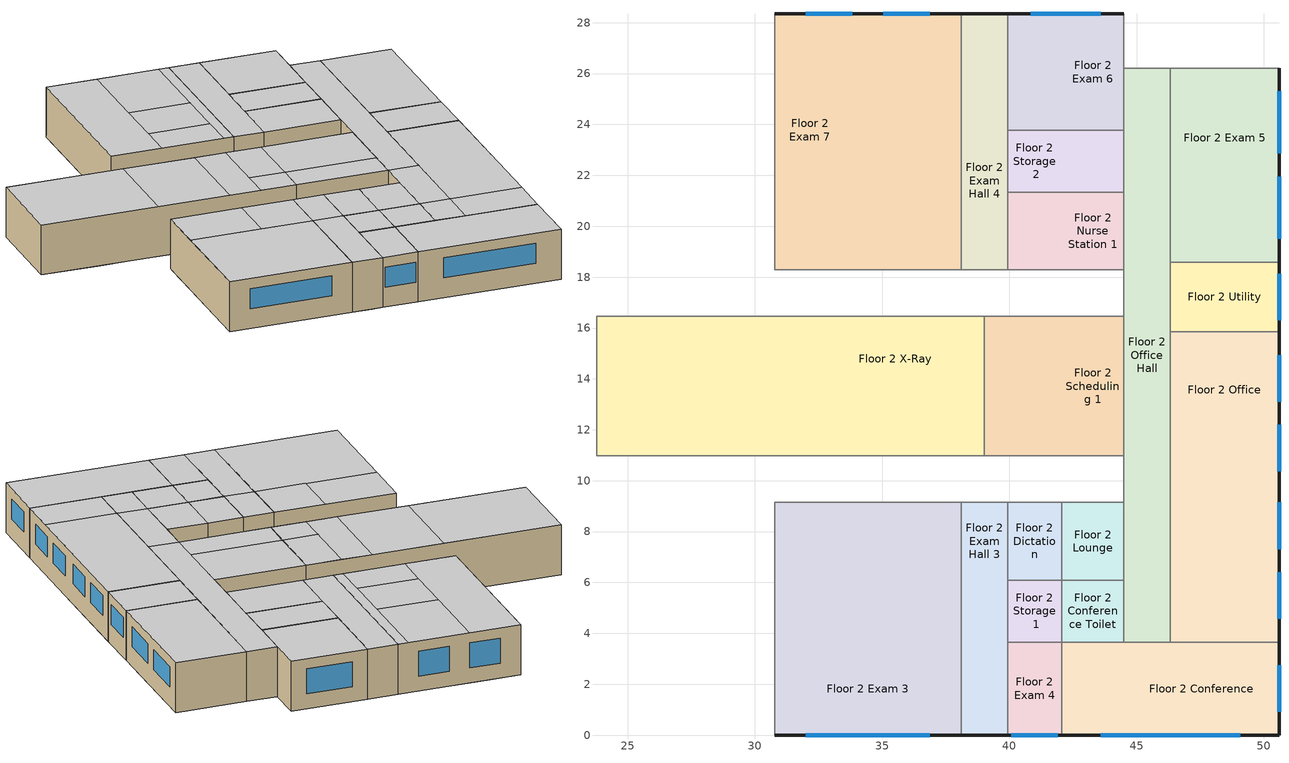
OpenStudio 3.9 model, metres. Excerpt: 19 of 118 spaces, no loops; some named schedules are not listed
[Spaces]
Floor 2 Exam 7
 floor to Floor 1 IT Room: 37.8,28.35 37.8,25.91 33.53,25.91 33.53,28.35 z3.05
 floor to Floor 1 IT Hall: 38.1,25.91 38.1,24.38 33.53,24.38 33.53,25.91 z3.05
 floor to Floor 1 Soil Hold: 38.1,28.35 38.1,25.91 37.8,25.91 37.8,28.35 z3.05
 floor to Floor 1 Lounge: 33.53,28.35 33.53,19.2 30.78,19.2 30.78,28.35 z3.05
 floor to Floor 1 Operating Room 3: 38.1,24.38 38.1,19.2 33.53,19.2 33.53,24.38 z3.05
 floor to Floor 1 Locker Room Hall: 38.1,19.2 38.1,18.29 30.78,18.29 30.78,19.2 z3.05
 wall outside: 38.1,28.35 30.78,28.35 z3.05:6.1
 wall to Floor 2 Exam Hall 5: 30.78,28.35 30.78,18.29 z3.05:6.1
 wall to Floor 2 Exam Hall 4: 38.1,18.29 38.1,28.35 z3.05:6.1
 wall to Floor 2 Work Hall: 30.78,18.29 38.1,18.29 z3.05:6.1
 window: 33.83,28.35 32,28.35 / 36.88,28.35 35.05,28.35 z3.96:5.49
 ceiling to Floor 3 Storage 2: 37.49,18.29 37.49,20.42 33.83,20.42 33.83,18.29 z6.1
 ceiling to Floor 3 Lounge: 38.1,18.29 38.1,28.35 37.49,28.35 37.49,18.29 z6.1
 ceiling to Floor 3 Lounge Toilet: 37.49,23.47 37.49,28.35 33.83,28.35 33.83,23.47 z6.1
 ceiling to Floor 3 Locker: 37.49,20.42 37.49,23.47 33.83,23.47 33.83,20.42 z6.1
 ceiling to Floor 3 Office: 33.83,18.29 33.83,28.35 30.78,28.35 30.78,18.29 z6.1
Floor 2 Exam 3
 floor to Floor 1 Recovery Room: 38.1,3.66 38.1,0 30.78,0 30.78,3.66 z3.05
 floor to Floor 1 Dictation: 34.75,9.14 34.75,8.84 32,8.84 32,9.14 z3.05
 floor to Floor 1 Nurse Toilet: 37.49,8.84 37.49,6.1 35.66,6.1 35.66,8.84 z3.05
 floor to Floor 1 Soil Work: 38.1,9.14 38.1,6.1 37.49,6.1 37.49,9.14 z3.05
 floor to Floor 1 Nurse Station: 32,8.84 32,6.1 30.78,6.1 30.78,8.84 z3.05
 floor to Floor 1 PACU: 35.66,8.84 35.66,6.1 32,6.1 32,8.84 z3.05
 floor to Floor 1 Nurse Hall: 38.1,6.1 38.1,3.66 30.78,3.66 30.78,6.1 z3.05
 floor to Floor 1 Clean: 32,9.14 32,8.84 30.78,8.84 30.78,9.14 z3.05
 floor to Floor 1 Soil: 37.49,9.14 37.49,8.84 34.75,8.84 34.75,9.14 z3.05
 wall outside: 30.78,0 38.1,0 z3.05:6.1
 wall to Floor 2 Exam Hall 2: 30.78,9.14 30.78,0 z3.05:6.1
 wall to Floor 2 Reception Hall: 38.1,9.14 30.78,9.14 z3.05:6.1
 wall to Floor 2 Exam Hall 3: 38.1,0 38.1,9.14 z3.05:6.1
 window: 32,0 36.88,0 z4.27:5.49
 ceiling to Floor 3 Physical Therapy 2: 38.1,6.1 38.1,9.14 35.05,9.14 35.05,6.1 z6.1
 ceiling to Floor 3 Physical Therapy 1: 38.1,0 38.1,6.1 30.78,6.1 30.78,0 z6.1
 ceiling to Floor 3 Treatment: 35.05,6.1 35.05,9.14 30.78,9.14 30.78,6.1 z6.1
Floor 2 Office
 floor to Floor 1 Operating Room 1: 50.6,7.01 50.6,3.66 46.33,3.66 46.33,7.01 z3.05
 floor to Floor 1 Sub-Sterile: 50.6,11.28 50.6,7.01 46.33,7.01 46.33,11.28 z3.05
 floor to Floor 1 Operating Room 2: 50.6,15.85 50.6,11.28 46.33,11.28 46.33,15.85 z3.05
 wall outside: 50.6,3.66 50.6,15.85 z3.05:6.1
 wall to Floor 2 Utility: 50.6,15.85 46.33,15.85 z3.05:6.1
 wall to Floor 2 Office Hall: 46.33,15.85 46.33,3.66 z3.05:6.1
 wall to Floor 2 Conference: 46.33,3.66 50.6,3.66 z3.05:6.1
 window: 50.6,10.36 50.6,12.19 / 50.6,4.57 50.6,6.4 / 50.6,13.11 50.6,14.94 z4.27:5.49; 50.6,7.32 50.6,9.14 z4.25:5.47
 ceiling to Floor 3 Work: 50.6,6.1 50.6,15.85 46.33,15.85 46.33,6.1 z6.1
 ceiling to Floor 3 Physical Therapy 1: 50.6,3.66 50.6,6.1 46.33,6.1 46.33,3.66 z6.1
Floor 2 Office Hall
 floor to Floor 1 Scrub: 46.33,11.28 46.33,7.01 44.5,7.01 44.5,11.28 z3.05
 floor to Floor 1 Utility Janitor: 46.33,20.73 46.33,18.59 44.5,18.59 44.5,20.73 z3.05
 floor to Floor 1 Utility Room: 46.33,26.21 46.33,20.73 44.5,20.73 44.5,26.21 z3.05
 floor to Floor 1 Operating Room 1: 46.33,7.01 46.33,3.66 44.5,3.66 44.5,7.01 z3.05
 floor to Floor 1 Operating Room 2: 46.33,18.59 46.33,11.28 44.5,11.28 44.5,18.59 z3.05
 wall to Floor 2 Storage 2: 44.5,23.77 44.5,21.34 z3.05:6.1
 wall to Floor 2 Utility: 46.33,15.85 46.33,18.59 z3.05:6.1
 wall to Floor 2 Reception Hall: 44.5,10.97 44.5,9.14 z3.05:6.1
 wall to Floor 2 Exam 6: 44.5,26.21 44.5,23.77 z3.05:6.1
 wall to Floor 2 Work Hall: 44.5,18.29 44.5,16.46 z3.05:6.1
 wall to Floor 2 Exam 5: 46.33,18.59 46.33,26.21 z3.05:6.1
 wall to Floor 2 Nurse Station 1: 44.5,21.34 44.5,18.29 z3.05:6.1
 wall to Floor 2 Lounge: 44.5,9.14 44.5,6.1 z3.05:6.1
 wall to Floor 2 Conference Toilet: 44.5,6.1 44.5,3.66 z3.05:6.1
 wall to Floor 2 Scheduling 1: 44.5,16.46 44.5,10.97 z3.05:6.1
 wall to NE Stair: 46.33,26.21 44.5,26.21 z3.05:6.1
 wall to Floor 2 Conference: 44.5,3.66 46.33,3.66 z3.05:6.1
 ceiling to Floor 3 Physical Therapy 1: 46.33,3.66 46.33,6.1 44.5,6.1 44.5,3.66 z6.1
 ceiling to Floor 3 Mechanical Hall: 46.33,10.97 46.33,26.21 44.5,26.21 44.5,10.97 z6.1
 ceiling to Floor 3 Physical Therapy 2: 46.33,6.1 46.33,10.97 44.5,10.97 44.5,6.1 z6.1
Floor 2 Exam Hall 3
 floor to Floor 1 Nurse Hall: 39.93,6.1 39.93,3.66 38.1,3.66 38.1,6.1 z3.05
 floor to Floor 1 Recovery Room: 39.32,3.66 39.32,0 38.1,0 38.1,3.66 z3.05
 floor to Floor 1 Soil Work: 39.93,9.14 39.93,6.1 38.1,6.1 38.1,9.14 z3.05
 floor to Floor 1 Anesthesia: 39.93,3.66 39.93,0 39.32,0 39.32,3.66 z3.05
 wall outside: 38.1,0 39.93,0 z3.05:6.1
 wall to Floor 2 Dictation: 39.93,6.1 39.93,9.14 z3.05:6.1
 wall to Floor 2 Reception Hall: 39.93,9.14 38.1,9.14 z3.05:6.1
 wall to Floor 2 Storage 1: 39.93,3.66 39.93,6.1 z3.05:6.1
 wall to Floor 2 Exam 4: 39.93,0 39.93,3.66 z3.05:6.1
 ceiling to Floor 3 Physical Therapy 1: 39.93,0 39.93,6.1 38.1,6.1 38.1,0 z6.1
 ceiling to Floor 3 Physical Therapy 2: 39.93,6.1 39.93,9.14 38.1,9.14 38.1,6.1 z6.1
Floor 2 Nurse Station 1
 floor to Floor 1 Locker Room Hall: 42.06,19.2 42.06,18.29 39.93,18.29 39.93,19.2 z3.05
 floor to Floor 1 Operating Room 3: 42.06,21.34 42.06,19.2 39.93,19.2 39.93,21.34 z3.05
 floor to Floor 1 Sterile Hall: 44.5,21.34 44.5,18.29 42.06,18.29 42.06,21.34 z3.05
 wall to Floor 2 Exam Hall 4: 39.93,21.34 39.93,18.29 z3.05:6.1
 wall to Floor 2 Work Hall: 39.93,18.29 44.5,18.29 z3.05:6.1
 wall to Floor 2 Storage 2: 44.5,21.34 39.93,21.34 z3.05:6.1
 ceiling to Floor 3 Lounge: 44.5,18.29 44.5,21.34 39.93,21.34 39.93,18.29 z6.1
Floor 2 Storage 2
 floor to Floor 1 Utility Hall: 44.5,23.77 44.5,23.47 42.06,23.47 42.06,23.77 z3.05
 floor to Floor 1 Operating Room 3: 42.06,23.77 42.06,21.34 39.93,21.34 39.93,23.77 z3.05
 floor to Floor 1 Sterile Hall: 44.5,23.47 44.5,21.34 42.06,21.34 42.06,23.47 z3.05
 wall to Floor 2 Exam Hall 4: 39.93,23.77 39.93,21.34 z3.05:6.1
 wall to Floor 2 Exam 6: 44.5,23.77 39.93,23.77 z3.05:6.1
 ceiling to Floor 3 Lounge: 44.5,21.34 44.5,23.77 39.93,23.77 39.93,21.34 z6.1
Floor 2 X-Ray
 floor to Floor 1 Soil: 37.49,13.11 37.49,10.97 34.75,10.97 34.75,13.11 z3.05
 floor to Floor 1 Sterile Storage: 39.01,16.46 39.01,13.11 32,13.11 32,16.46 z3.05
 floor to Floor 1 Nourishment: 29.26,16.46 29.26,10.97 27.13,10.97 27.13,16.46 z3.05
 floor to Floor 1 Clean: 32,13.11 32,10.97 29.26,10.97 29.26,13.11 z3.05
 floor to Floor 1 Humid: 32,14.94 32,13.11 29.26,13.11 29.26,14.94 z3.05
 floor to Floor 1 Dictation: 34.75,13.11 34.75,10.97 32,10.97 32,13.11 z3.05
 floor to Floor 1 Pre-Op Room 2: 27.13,16.46 27.13,10.97 23.77,10.97 23.77,16.46 z3.05
 floor to Floor 1 Clean Work: 39.01,13.11 39.01,10.97 37.49,10.97 37.49,13.11 z3.05
 floor to Floor 1 Nurse Janitor: 32,16.46 32,14.94 29.26,14.94 29.26,16.46 z3.05
 wall to Floor 2 Scheduling 1: 39.01,10.97 39.01,16.46 z3.05:6.1
 wall to Floor 2 Reception Hall: 23.77,10.97 39.01,10.97 z3.05:6.1
 wall to Floor 2 Work Hall: 39.01,16.46 23.77,16.46 z3.05:6.1
 wall to Floor 2 Scheduling 2: 23.77,16.46 23.77,10.97 z3.05:6.1
 ceiling to Floor 3 Humid: 36.88,10.97 36.88,16.46 35.05,16.46 35.05,10.97 z6.1
 ceiling to Floor 3 Treatment: 35.05,10.97 35.05,16.46 30.78,16.46 30.78,10.97 z6.1
 ceiling to Floor 3 Undeveloped 1: 30.78,10.97 30.78,16.46 23.77,16.46 23.77,10.97 z6.1
 ceiling to Floor 3 Physical Therapy Toilet: 39.01,12.8 39.01,16.46 36.88,16.46 36.88,12.8 z6.1
 ceiling to Floor 3 Dressing Room: 39.01,10.97 39.01,12.8 36.88,12.8 36.88,10.97 z6.1
Floor 2 Lounge
 floor to Floor 1 Sterile Hall: 44.5,9.14 44.5,6.1 42.06,6.1 42.06,9.14 z3.05
 wall to Floor 2 Reception Hall: 44.5,9.14 42.06,9.14 z3.05:6.1
 wall to Floor 2 Conference Toilet: 42.06,6.1 44.5,6.1 z3.05:6.1
 wall to Floor 2 Dictation: 42.06,9.14 42.06,6.1 z3.05:6.1
 ceiling to Floor 3 Physical Therapy 2: 44.5,6.1 44.5,9.14 42.06,9.14 42.06,6.1 z6.1
Floor 2 Exam Hall 4
 floor to Floor 1 Operating Room 3: 39.93,24.38 39.93,19.2 38.1,19.2 38.1,24.38 z3.05
 floor to Floor 1 Locker Room Hall: 39.93,19.2 39.93,18.29 38.1,18.29 38.1,19.2 z3.05
 floor to Floor 1 IT Hall: 39.93,25.91 39.93,24.38 38.1,24.38 38.1,25.91 z3.05
 floor to Floor 1 Soil Hold: 39.93,28.35 39.93,25.91 38.1,25.91 38.1,28.35 z3.05
 wall outside: 39.93,28.35 38.1,28.35 z3.05:6.1
 wall to Floor 2 Exam 6: 39.93,23.77 39.93,28.35 z3.05:6.1
 wall to Floor 2 Work Hall: 38.1,18.29 39.93,18.29 z3.05:6.1
 ceiling to Floor 3 Lounge: 39.93,18.29 39.93,28.35 38.1,28.35 38.1,18.29 z6.1
Floor 2 Scheduling 1
 floor to Floor 1 Sterile Storage: 42.06,16.46 42.06,13.11 39.01,13.11 39.01,16.46 z3.05
 floor to Floor 1 Clean Work: 42.06,13.11 42.06,10.97 39.01,10.97 39.01,13.11 z3.05
 floor to Floor 1 Sterile Hall: 44.5,16.46 44.5,10.97 42.06,10.97 42.06,16.46 z3.05
 wall to Floor 2 Work Hall: 44.5,16.46 39.01,16.46 z3.05:6.1
 wall to Floor 2 Reception Hall: 39.01,10.97 44.5,10.97 z3.05:6.1
 ceiling to Floor 3 Utility: 44.5,12.8 44.5,16.46 39.01,16.46 39.01,12.8 z6.1
 ceiling to Floor 3 Storage 1: 44.5,10.97 44.5,12.8 39.01,12.8 39.01,10.97 z6.1
Floor 2 Exam 6
 floor to Floor 1 Operating Room 3: 42.06,24.38 42.06,23.77 39.93,23.77 39.93,24.38 z3.05
 floor to Floor 1 IT Hall: 42.06,25.91 42.06,24.38 39.93,24.38 39.93,25.91 z3.05
 floor to Floor 1 Utility Hall: 44.5,28.35 44.5,23.77 42.06,23.77 42.06,28.35 z3.05
 floor to Floor 1 Bio Haz: 42.06,28.35 42.06,25.91 39.93,25.91 39.93,28.35 z3.05
 wall outside: 44.5,28.35 39.93,28.35 z3.05:6.1
 wall to NE Stair: 44.5,26.21 44.5,28.35 z3.05:6.1
 window: 43.59,28.35 40.84,28.35 z3.96:5.49
 ceiling to Floor 3 Lounge: 44.5,23.77 44.5,28.35 39.93,28.35 39.93,23.77 z6.1
Floor 2 Conference
 floor to Floor 1 Operating Room 1: 50.6,3.66 50.6,0 44.5,0 44.5,3.66 z3.05
 floor to Floor 1 Sterile Hall: 44.5,3.66 44.5,0 42.06,0 42.06,3.66 z3.05
 wall outside: 42.06,0 50.6,0 50.6,3.66 z3.05:6.1
 wall to Floor 2 Conference Toilet: 44.5,3.66 42.06,3.66 z3.05:6.1
 wall to Floor 2 Exam 4: 42.06,3.66 42.06,0 z3.05:6.1
 window: 50.6,0.91 50.6,2.74 / 43.59,0 49.07,0 z4.27:5.49
 ceiling to Floor 3 Physical Therapy 1: 50.6,0 50.6,3.66 42.06,3.66 42.06,0 z6.1
Floor 2 Exam 5
 floor to Floor 1 Utility Room: 50.6,26.21 50.6,20.73 46.33,20.73 46.33,26.21 z3.05
 floor to Floor 1 Electrical Room: 50.6,20.73 50.6,18.59 46.33,18.59 46.33,20.73 z3.05
 wall outside: 50.6,18.59 50.6,26.21 z3.05:6.1
 wall to Floor 2 Utility: 46.33,18.59 50.6,18.59 z3.05:6.1
 wall to NE Stair: 50.6,26.21 46.33,26.21 z3.05:6.1
 window: 50.6,19.51 50.6,21.95 / 50.6,22.86 50.6,25.3 z4.27:5.49
 ceiling to Floor 3 Mechanical: 50.6,18.59 50.6,26.21 46.33,26.21 46.33,18.59 z6.1
Floor 2 Dictation
 floor to Floor 1 Soil Work: 42.06,9.14 42.06,6.1 39.93,6.1 39.93,9.14 z3.05
 wall to Floor 2 Reception Hall: 42.06,9.14 39.93,9.14 z3.05:6.1
 wall to Floor 2 Storage 1: 39.93,6.1 42.06,6.1 z3.05:6.1
 ceiling to Floor 3 Physical Therapy 2: 42.06,6.1 42.06,9.14 39.93,9.14 39.93,6.1 z6.1
Floor 2 Exam 4
 floor to Floor 1 Anesthesia: 42.06,3.66 42.06,0 39.93,0 39.93,3.66 z3.05
 wall outside: 39.93,0 42.06,0 z3.05:6.1
 wall to Floor 2 Storage 1: 42.06,3.66 39.93,3.66 z3.05:6.1
 window: 40.08,0 41.91,0 z4.27:5.49
 ceiling to Floor 3 Physical Therapy 1: 42.06,0 42.06,3.66 39.93,3.66 39.93,0 z6.1
Floor 2 Storage 1
 floor to Floor 1 Nurse Hall: 42.06,6.1 42.06,3.66 39.93,3.66 39.93,6.1 z3.05
 wall to Floor 2 Conference Toilet: 42.06,3.66 42.06,6.1 z3.05:6.1
 ceiling to Floor 3 Physical Therapy 1: 42.06,3.66 42.06,6.1 39.93,6.1 39.93,3.66 z6.1
Floor 2 Utility
 floor to Floor 1 Operating Room 2: 50.6,18.59 50.6,15.85 46.33,15.85 46.33,18.59 z3.05
 wall outside: 50.6,15.85 50.6,18.59 z3.05:6.1
 window: 50.6,16.31 50.6,18.14 z4.27:5.49
 ceiling to Floor 3 Work: 50.6,15.85 50.6,18.59 46.33,18.59 46.33,15.85 z6.1
Floor 2 Conference Toilet
 floor to Floor 1 Sterile Hall: 44.5,6.1 44.5,3.66 42.06,3.66 42.06,6.1 z3.05
 ceiling to Floor 3 Physical Therapy 1: 44.5,3.66 44.5,6.1 42.06,6.1 42.06,3.66 z6.1
[Site]
New York-John F Kennedy Intl AP_NY_USA: Latitude {deg}=40.65; Longitude {deg}=-73.8; Time Zone {hr}=-5; Elevation {m}=5; Terrain=City
[Building]
-Outpatient-ASHRAE 169-2013-4A created: 2026-10-09 19:30:17 +0000: North Axis {deg}=0; Default Construction Set=90.1-2019 - Outpatient - ASHRAE 169-2013-4A; Standards Number of Stories=3; Standards Number of Above Ground Stories=3; Standards Building Type=Outpatient
[SizingPeriod:DesignDay] Barometric Pressure {Pa}=101241; Rain Indicator=No; Snow Indicator=No; Day of Month=21; Daylight Saving Time Indicator=No; Humidity Condition Type=Wetbulb; Dry-Bulb Temperature Range Modifier Type=DefaultMultipliers
Name | Maximum Dry-Bulb Temperature {C} | Daily Dry-Bulb Temperature Range {deltaC} | Wind Speed {m/s} | Wind Direction {deg} | Month | Day Type | Wetbulb or DewPoint at Maximum Dry-Bulb {C} | Solar Model Indicator | ASHRAE Clear Sky Optical Depth for Beam Irradiance | ASHRAE Clear Sky Optical Depth for Diffuse Irradiance | Sky Clearness
New.York-John.F.Kennedy.Intl.AP_NY_USA Ann Clg .4% Condns DB=>MWB | 32.1 | 7.4 | 5.6 | 230 | 7 | SummerDesignDay | 23.1 | ASHRAETau | 0.541 | 1.8
New.York-John.F.Kennedy.Intl.AP_NY_USA Ann Clg .4% Condns WB=>MDB | 29.1 | 7.4 | 5.6 | 230 | 7 | SummerDesignDay | 25 | ASHRAETau | 0.541 | 1.8
New.York-John.F.Kennedy.Intl.AP_NY_USA Ann Htg 99.6% Condns DB | -10.7 | 0 | 7.5 | 320 | 1 | WinterDesignDay | -10.7 | ASHRAEClearSky |  |  | 0
[ClimateZones]
Climate Zone Institution Name 1=ASHRAE; Climate Zone Document Name 1=ANSI/ASHRAE Standard 169; Climate Zone Document Year 1=2006; Climate Zone Value 1=4A
[Site:WaterMainsTemperature]
Calculation Method=Correlation; Annual Average Outdoor Air Temperature {C}=12.4667; Maximum Difference In Monthly Average Outdoor Air Temperatures {deltaC}=25.2
[Site:GroundTemperature:Shallow]
6, 2.1, 1.1, 2, 7.2, 13.1, 18.7, 22.7, 23.9, 22, 17.5, 11.7
[Site:GroundTemperature:Deep]
11.8, 9, 7.2, 6.7, 7.7, 10.1, 13, 15.9, 17.8, 18.2, 17.1, 14.8
[Site:GroundTemperature:FCfactorMethod]
January Ground Temperature {C}=14; February Ground Temperature {C}=7.3; March Ground Temperature {C}=3.3; April Ground Temperature {C}=1.2; May Ground Temperature {C}=-0.2; June Ground Temperature {C}=5.6; July Ground Temperature {C}=10.9; August Ground Temperature {C}=16.1; September Ground Temperature {C}=21.7; October Ground Temperature {C}=25; November Ground Temperature {C}=24.8; December Ground Temperature {C}=19.9
[Material:NoMass] Thermal Absorptance=0.9; Solar Absorptance=0.7
Name | Roughness | Thermal Resistance {m2-K/W} | Visible Absorptance
CP02 CARPET PAD | VeryRough | 0.21648 | 0.8
Typical Insulation R-14.97 | Smooth | 2.63723 | 0.7
Typical Carpet Pad | Smooth | 0.21648 | 0.8
Typical Insulation R-13.45 | Smooth | 2.368 | 0.7
Typical Insulation R-30.13 | Smooth | 5.30668 | 0.7
Typical Insulation R-1.85 | Smooth | 0.326262 | 0.7
Typical Insulation R-2.38 | Smooth | 0.418404 | 0.7
[Material]
Name | Roughness | Thickness {m} | Conductivity {W/m-K} | Density {kg/m3} | Specific Heat {J/kg-K} | Thermal Absorptance | Solar Absorptance | Visible Absorptance
100mm Normalweight concrete floor | MediumSmooth | 0.1016 | 2.31 | 2322 | 832
G01 13mm gypsum board | Smooth | 0.0127 | 0.16 | 800 | 1090 | 0.9 | 0.7 | 0.5
4 in. Normalweight Concrete Floor | MediumRough | 0.1016 | 2.31 | 2322 | 832 | 0.9 | 0.7 | 0.7
25mm Stucco | Smooth | 0.0254 | 0.72 | 1856 | 840 | 0.9 | 0.7 | 0.7
5/8 in. Gypsum Board | MediumSmooth | 0.0159 | 0.16 | 800 | 1090 | 0.9 | 0.7 | 0.7
Roof Membrane | VeryRough | 0.0095 | 0.16 | 1121.29 | 1460 | 0.9 | 0.7 | 0.7
Metal Roof Surface; F08 Metal surface | Smooth | 0.0008 | 45.28 | 7824 | 500 | 0.9 | 0.7 | 0.7
8 in. Normalweight Concrete Floor | MediumRough | 0.2032 | 2.31 | 2322 | 832 | 0.9 | 0.7 | 0.7
8 in. Concrete Block Basement Wall | MediumRough | 0.2032 | 1.326 | 1842 | 912 | 0.9 | 0.7 | 0.7
G05 25mm wood | MediumSmooth | 0.0254 | 0.15 | 608 | 1630 | 0.9 | 0.5 | 0.5
Std Wood 6inch | MediumSmooth | 0.15 | 0.12 | 540 | 1210 | 0.9 | 0.7 | 0.7
[DefaultConstructionSet]
90.1-2019 - Outpatient - ASHRAE 169-2013-4A: Default Exterior Surface Constructions=Default Surface Constructions 1; Default Interior Surface Constructions=Default Surface Constructions 2; Default Ground Contact Surface Constructions=Default Surface Constructions 3; Default Exterior SubSurface Constructions=Default Sub Surface Constructions 1; Default Interior SubSurface Constructions=Default Sub Surface Constructions 2; Interior Partition Construction=Typical Interior Partition
[DefaultSurfaceConstructions]
Name | Floor Construction | Wall Construction | Roof Ceiling Construction
Default Surface Constructions 1 | Typical Insulated Exterior Mass Floor R-17.54 | Typical Insulated Steel Framed Exterior Wall R-15.63 | Typical IEAD Roof R-31.25
Default Surface Constructions 2 | Typical Interior Floor | Typical Interior Wall | Typical Interior Ceiling
Default Surface Constructions 3 | Typical Insulated Carpeted 8in Slab Floor | Typical Insulated Basement Mass Wall
[Construction]
Typical Insulated Exterior Mass Floor R-17.54: Typical Insulation R-14.97, 4 in. Normalweight Concrete Floor, Typical Carpet Pad
Typical Insulated Steel Framed Exterior Wall R-15.63: 25mm Stucco, 5/8 in. Gypsum Board, Typical Insulation R-13.45, 5/8 in. Gypsum Board
Typical IEAD Roof R-31.25: Roof Membrane, Typical Insulation R-30.13, Metal Roof Surface
Typical Interior Floor: 100mm Normalweight concrete floor, CP02 CARPET PAD
Typical Interior Wall: G01 13mm gypsum board, G01 13mm gypsum board
Typical Interior Ceiling: CP02 CARPET PAD, 100mm Normalweight concrete floor
Typical Insulated Carpeted 8in Slab Floor: 8 in. Normalweight Concrete Floor, Typical Carpet Pad
Typical Insulated Basement Mass Wall: 8 in. Concrete Block Basement Wall
U 0.36 SHGC 0.36 Simple Glazing: U 0.36 SHGC 0.36 Simple Glazing
U 0.45 SHGC 0.33 Simple Glazing: U 0.45 SHGC 0.33 Simple Glazing
Typical Insulated Metal Door R-2.7: F08 Metal surface, Typical Insulation R-1.85
U 0.63 SHGC 0.33 Simple Glazing: U 0.63 SHGC 0.33 Simple Glazing
Typical Overhead Door R-3.23: Typical Insulation R-2.38
U 0.5 SHGC 0.4 Simple Glazing: U 0.5 SHGC 0.4 Simple Glazing
Typical Interior Window: Clear 3mm
Typical Interior Door; Typical Interior Partition: G05 25mm wood
InteriorFurnishings: Std Wood 6inch
[DefaultSubSurfaceConstructions]
Name | Fixed Window Construction | Operable Window Construction | Door Construction | Glass Door Construction | Overhead Door Construction | Skylight Construction | Tubular Daylight Dome Construction | Tubular Daylight Diffuser Construction
Default Sub Surface Constructions 1 | U 0.36 SHGC 0.36 Simple Glazing | U 0.45 SHGC 0.33 Simple Glazing | Typical Insulated Metal Door R-2.7 | U 0.63 SHGC 0.33 Simple Glazing | Typical Overhead Door R-3.23 | U 0.5 SHGC 0.4 Simple Glazing | Typical Interior Window | Typical Interior Window
Default Sub Surface Constructions 2 | Typical Interior Window | Typical Interior Window | Typical Interior Door
[WindowMaterial:SimpleGlazingSystem] Visible Transmittance=0.81
Name | U-Factor {W/m2-K} | Solar Heat Gain Coefficient
U 0.36 SHGC 0.36 Simple Glazing | 2.04417 | 0.36
U 0.45 SHGC 0.33 Simple Glazing | 2.55522 | 0.33
U 0.63 SHGC 0.33 Simple Glazing | 3.57731 | 0.33
U 0.5 SHGC 0.4 Simple Glazing | 2.83913 | 0.4
[WindowMaterial:Glazing]
Clear 3mm: Optical Data Type=SpectralAverage; Thickness {m}=0.003; Solar Transmittance at Normal Incidence=0.837; Front Side Solar Reflectance at Normal Incidence=0.075; Back Side Solar Reflectance at Normal Incidence=0.075; Visible Transmittance at Normal Incidence=0.898; Front Side Visible Reflectance at Normal Incidence=0.081; Back Side Visible Reflectance at Normal Incidence=0.081; Infrared Transmittance at Normal Incidence=0; Front Side Infrared Hemispherical Emissivity=0.84; Back Side Infrared Hemispherical Emissivity=0.84; Conductivity {W/m-K}=0.9; Dirt Correction Factor for Solar and Visible Transmittance=1; Solar Diffusing=No
[Space] Building Story=Building Story 2; Part of Total Floor Area=Yes
Name | Space Type | Thermal Zone
Floor 2 Exam 7 | Outpatient Exam | Floor 2 Exam 7 ZN
Floor 2 Exam 3 | Outpatient Exam | Floor 2 Exam 3 ZN
Floor 2 Scheduling 1 | Outpatient Office | Floor 2 Scheduling 1 ZN
Floor 2 Office | Outpatient Office | Floor 2 Office ZN
Floor 2 Nurse Station 1 | Outpatient NurseStation | Floor 2 Nurse Station 1 ZN
Floor 2 Dictation | Outpatient Office | Floor 2 Dictation ZN
Floor 2 Office Hall | Outpatient Hall | Floor 2 Office Hall ZN
Floor 2 Exam Hall 3 | Outpatient Hall | Floor 2 Exam Hall 3 ZN
Floor 2 Conference Toilet | Outpatient Toilet | Floor 2 Conference Toilet ZN
Floor 2 Storage 2 | Outpatient Janitor | Floor 2 Storage 2 ZN
Floor 2 Exam 4 | Outpatient Exam | Floor 2 Exam 4 ZN
Floor 2 Conference | Outpatient Conference | Floor 2 Conference ZN
Floor 2 X-Ray | Outpatient Xray | Floor 2 X-Ray ZN
Floor 2 Lounge | Outpatient Lounge | Floor 2 Lounge ZN
Floor 2 Utility | Outpatient Janitor | Floor 2 Utility ZN
Floor 2 Exam Hall 4 | Outpatient Hall | Floor 2 Exam Hall 4 ZN
Floor 2 Exam 6 | Outpatient Exam | Floor 2 Exam 6 ZN
Floor 2 Exam 5 | Outpatient Exam | Floor 2 Exam 5 ZN
Floor 2 Storage 1 | Outpatient Janitor | Floor 2 Storage 1 ZN
[BuildingStory]
Building Story 2: Nominal Z Coordinate {m}=3.048
[SpaceType] Standards Building Type=Outpatient
Name | Default Schedule Set | Design Specification Outdoor Air Object | Standards Space Type
Outpatient Conference | Outpatient Conference Schedule Set | Outpatient Conference Ventilation | Conference
Outpatient Exam | Outpatient Exam Schedule Set | Outpatient Exam Ventilation | Exam
Outpatient Hall | Outpatient Hall Schedule Set | Outpatient Hall Ventilation | Hall
Outpatient Janitor | Outpatient Janitor Schedule Set | Outpatient Janitor Ventilation | Janitor
Outpatient Lounge | Outpatient Lounge Schedule Set | Outpatient Lounge Ventilation | Lounge
Outpatient NurseStation | Outpatient NurseStation Schedule Set | Outpatient NurseStation Ventilation | NurseStation
Outpatient Office | Outpatient Office Schedule Set | Outpatient Office Ventilation | Office
Outpatient Toilet | Outpatient Toilet Schedule Set | Outpatient Toilet Ventilation | Toilet
Outpatient Xray | Outpatient Xray Schedule Set | Outpatient Xray Ventilation | Xray
[People:Definition] Number of People Calculation Method=People/Area; Fraction Radiant=0.3; Thermal Comfort Model Type 1=AdaptiveASH55
Name | People per Space Floor Area {person/m2}
Outpatient Conference People Definition | 0.537657
Outpatient Exam People Definition; Outpatient NurseStation People Definition; Outpatient Xray People Definition | 0.215493
Outpatient Lounge People Definition | 0.161566
Outpatient Office People Definition | 0.0538196
[People] Work Efficiency Schedule=Work Efficiency Schedule; Clothing Insulation Schedule=Clothing Schedule; Air Velocity Schedule=Air Velocity Schedule; Multiplier=1
Name | People Definition | Space or SpaceType
Outpatient Conference People | Outpatient Conference People Definition | Outpatient Conference
Outpatient Exam People | Outpatient Exam People Definition | Outpatient Exam
Outpatient Lounge People | Outpatient Lounge People Definition | Outpatient Lounge
Outpatient NurseStation People | Outpatient NurseStation People Definition | Outpatient NurseStation
Outpatient Office People | Outpatient Office People Definition | Outpatient Office
Outpatient Xray People | Outpatient Xray People Definition | Outpatient Xray
[Lights:Definition] Design Level Calculation Method=Watts/Area; Fraction Radiant=0.7; Fraction Visible=0.2; Return Air Fraction=0
Name | Watts per Space Floor Area {W/m2}
Outpatient Conference Lights Definition | 10.441
Outpatient Exam Lights Definition | 15.0695
Outpatient Hall Lights Definition | 7.64238
Outpatient Janitor Lights Definition | 4.09029
Outpatient Lounge Lights Definition | 4.52084
Outpatient NurseStation Lights Definition | 12.5938
Outpatient Office Lights Definition | 7.96529
Outpatient Toilet Lights Definition | 6.78126
Outpatient Xray Lights Definition | 10.1181
[Lights] Fraction Replaceable=1
Name | Lights Definition | Space or SpaceType
Outpatient Conference Lights | Outpatient Conference Lights Definition | Outpatient Conference
Outpatient Exam Lights | Outpatient Exam Lights Definition | Outpatient Exam
Outpatient Hall Lights | Outpatient Hall Lights Definition | Outpatient Hall
Outpatient Janitor Lights | Outpatient Janitor Lights Definition | Outpatient Janitor
Outpatient Lounge Lights | Outpatient Lounge Lights Definition | Outpatient Lounge
Outpatient NurseStation Lights | Outpatient NurseStation Lights Definition | Outpatient NurseStation
Outpatient Office Lights | Outpatient Office Lights Definition | Outpatient Office
Outpatient Toilet Lights | Outpatient Toilet Lights Definition | Outpatient Toilet
Outpatient Xray Lights | Outpatient Xray Lights Definition | Outpatient Xray
[ElectricEquipment:Definition] Design Level Calculation Method=Watts/Area; Fraction Latent=0; Fraction Radiant=0.5; Fraction Lost=0
Name | Watts per Space Floor Area {W/m2}
Outpatient Conference Elec Equip Definition | 10.7639
Outpatient Exam Elec Equip Definition; Outpatient Office Elec Equip Definition | 11.8403
Outpatient Hall Elec Equip Definition; Outpatient Toilet Elec Equip Definition | 4.30556
Outpatient Janitor Elec Equip Definition | 1.07639
Outpatient Lounge Elec Equip Definition | 32.2917
Outpatient NurseStation Elec Equip Definition | 21.5278
Outpatient Xray Elec Equip Definition | 107.639
[ElectricEquipment]
Name | Electric Equipment Definition | Space or SpaceType
Outpatient Conference Elec Equip | Outpatient Conference Elec Equip Definition | Outpatient Conference
Outpatient Exam Elec Equip | Outpatient Exam Elec Equip Definition | Outpatient Exam
Outpatient Hall Elec Equip | Outpatient Hall Elec Equip Definition | Outpatient Hall
Outpatient Janitor Elec Equip | Outpatient Janitor Elec Equip Definition | Outpatient Janitor
Outpatient Lounge Elec Equip | Outpatient Lounge Elec Equip Definition | Outpatient Lounge
Outpatient NurseStation Elec Equip | Outpatient NurseStation Elec Equip Definition | Outpatient NurseStation
Outpatient Office Elec Equip | Outpatient Office Elec Equip Definition | Outpatient Office
Outpatient Toilet Elec Equip | Outpatient Toilet Elec Equip Definition | Outpatient Toilet
Outpatient Xray Elec Equip | Outpatient Xray Elec Equip Definition | Outpatient Xray
[DesignSpecification:OutdoorAir]
Name | Outdoor Air Method | Outdoor Air Flow per Person {m3/s-person} | Outdoor Air Flow per Floor Area {m3/s-m2} | Outdoor Air Flow Air Changes per Hour {1/hr}
Outpatient Conference Ventilation; Outpatient Lounge Ventilation; Outpatient NurseStation Ventilation; Outpatient Office Ventilation | Sum | 0.00235974 | 0.0003048
Outpatient Exam Ventilation; Outpatient Xray Ventilation | Sum |  | 0.001524
Outpatient Hall Ventilation | Sum |  | 0.0003048
Outpatient Janitor Ventilation | Sum |  | 0.0006096
Outpatient Toilet Ventilation |  | 0 | 0 | 0
[DefaultScheduleSet] Number of People Schedule=OutPatientHealthCare BLDG_OCC_SCH; People Activity Level Schedule=OutPatientHealthCare ACTIVITY_SCH
Name | Lighting Schedule | Electric Equipment Schedule
Outpatient Conference Schedule Set | OutPatientHealthCare BLDG_LIGHT_SCH | OutPatientHealthCare BLDG_EQUIP_SCH_BASE
Outpatient Exam Schedule Set; Outpatient Xray Schedule Set | OutPatientHealthCare BLDG_LIGHT_EXAM_SCH | OutPatientHealthCare BLDG_EQUIP_SCH_2013
Outpatient Hall Schedule Set | OutPatientHealthCare BLDG_LIGHT_CORRIDOR_SCH | OutPatientHealthCare BLDG_EQUIP_SCH_2013
Outpatient Janitor Schedule Set | OutPatientHealthCare BLDG_LIGHT_STORAGE_SCH_20102013 | OutPatientHealthCare BLDG_EQUIP_SCH_2013
Outpatient Lounge Schedule Set; Outpatient NurseStation Schedule Set; Outpatient Toilet Schedule Set | OutPatientHealthCare BLDG_LIGHT_SCH | OutPatientHealthCare BLDG_EQUIP_SCH_2013
Outpatient Office Schedule Set | OutPatientHealthCare BLDG_LIGHT_OFFICE_SCH_20102013 | OutPatientHealthCare BLDG_EQUIP_SCH_2013
[ThermostatSetpoint:DualSetpoint]
Name | Heating Setpoint Temperature Schedule | Cooling Setpoint Temperature Schedule
Outpatient Conference Thermostat 1; Outpatient Office Thermostat 5; Outpatient Office Thermostat 6; Outpatient Office Thermostat 7 | OutPatientHealthCare HTGSETP_SCH_YES_OPTIMUM - occupant standby mode | OutPatientHealthCare CLGSETP_SCH_YES_OPTIMUM - occupant standby mode
Outpatient Toilet Thermostat 5; Outpatient Exam Thermostat 3; Outpatient Exam Thermostat 4; Outpatient Exam Thermostat 5; Outpatient Exam Thermostat 6; Outpatient Exam Thermostat 7; Outpatient Hall Thermostat 12; Outpatient Hall Thermostat 13; Outpatient Lounge Thermostat 2; Outpatient NurseStation Thermostat 3; Outpatient Hall Thermostat 16; Outpatient Xray Thermostat 1 | OutPatientHealthCare HTGSETP_SCH_YES_OPTIMUM | OutPatientHealthCare CLGSETP_SCH_YES_OPTIMUM
Outpatient Janitor Thermostat 7; Outpatient Janitor Thermostat 8; Outpatient Janitor Thermostat 10 | OutPatientHealthCare HTGSETP_SCH_YES_OPTIMUM | OutPatientHealthCare CLGSETP_SCH_NO_SETBACK
[SpaceInfiltration:DesignFlowRate] Design Flow Rate Calculation Method=Flow/ExteriorArea; Flow per Exterior Surface Area {m3/s-m2}=0.000570329; Velocity Term Coefficient=0
Name | Space or SpaceType | Schedule | Constant Term Coefficient | Temperature Term Coefficient | Velocity Squared Term Coefficient
Floor 2 Exam 5 HVAC On Infiltration | Floor 2 Exam 5 | Infiltration HVAC On Schedule | -0.0461 | 0.0053 | 0.0311
Floor 2 Exam 5 HVAC Off Infiltration | Floor 2 Exam 5 | Infiltration HVAC Off Schedule | 0 | 0.0174 | 0.0341
Floor 2 Exam 6 HVAC On Infiltration | Floor 2 Exam 6 | Infiltration HVAC On Schedule | -0.0461 | 0.0053 | 0.0311
Floor 2 Exam 6 HVAC Off Infiltration | Floor 2 Exam 6 | Infiltration HVAC Off Schedule | 0 | 0.0174 | 0.0341
Floor 2 Exam 4 HVAC On Infiltration | Floor 2 Exam 4 | Infiltration HVAC On Schedule | -0.0461 | 0.0053 | 0.0311
Floor 2 Exam 4 HVAC Off Infiltration | Floor 2 Exam 4 | Infiltration HVAC Off Schedule | 0 | 0.0174 | 0.0341
Floor 2 Conference HVAC On Infiltration | Floor 2 Conference | Infiltration HVAC On Schedule | -0.0461 | 0.0053 | 0.0311
Floor 2 Conference HVAC Off Infiltration | Floor 2 Conference | Infiltration HVAC Off Schedule | 0 | 0.0174 | 0.0341
Floor 2 Exam 3 HVAC On Infiltration | Floor 2 Exam 3 | Infiltration HVAC On Schedule | -0.0461 | 0.0053 | 0.0311
Floor 2 Exam 3 HVAC Off Infiltration | Floor 2 Exam 3 | Infiltration HVAC Off Schedule | 0 | 0.0174 | 0.0341
Floor 2 Exam Hall 4 HVAC On Infiltration | Floor 2 Exam Hall 4 | Infiltration HVAC On Schedule | -0.0461 | 0.0053 | 0.0311
Floor 2 Exam Hall 4 HVAC Off Infiltration | Floor 2 Exam Hall 4 | Infiltration HVAC Off Schedule | 0 | 0.0174 | 0.0341
Floor 2 Exam 7 HVAC On Infiltration | Floor 2 Exam 7 | Infiltration HVAC On Schedule | -0.0461 | 0.0053 | 0.0311
Floor 2 Exam 7 HVAC Off Infiltration | Floor 2 Exam 7 | Infiltration HVAC Off Schedule | 0 | 0.0174 | 0.0341
Floor 2 Utility HVAC On Infiltration | Floor 2 Utility | Infiltration HVAC On Schedule | -0.0461 | 0.0053 | 0.0311
Floor 2 Utility HVAC Off Infiltration | Floor 2 Utility | Infiltration HVAC Off Schedule | 0 | 0.0174 | 0.0341
Floor 2 Exam Hall 3 HVAC On Infiltration | Floor 2 Exam Hall 3 | Infiltration HVAC On Schedule | -0.0461 | 0.0053 | 0.0311
Floor 2 Exam Hall 3 HVAC Off Infiltration | Floor 2 Exam Hall 3 | Infiltration HVAC Off Schedule | 0 | 0.0174 | 0.0341
Floor 2 Office HVAC On Infiltration | Floor 2 Office | Infiltration HVAC On Schedule | -0.0461 | 0.0053 | 0.0311
Floor 2 Office HVAC Off Infiltration | Floor 2 Office | Infiltration HVAC Off Schedule | 0 | 0.0174 | 0.0341
[ThermalZone] Use Ideal Air Loads=No
Name | Primary Daylighting Control | Fraction of Zone Controlled by Primary Daylighting Control | Secondary Daylighting Control | Fraction of Zone Controlled by Secondary Daylighting Control | Thermostat
Floor 2 Conference ZN | Floor 2 Conference Daylt Sensor 1 | 0.738 | Floor 2 Conference Daylt Sensor 2 | 0.226 | Outpatient Conference Thermostat 1
Floor 2 Conference Toilet ZN |  |  |  |  | Outpatient Toilet Thermostat 5
Floor 2 Dictation ZN |  |  |  |  | Outpatient Office Thermostat 5
Floor 2 Exam 3 ZN | Floor 2 Exam 3 Daylt Sensor 1 | 0.267 | Floor 2 Exam 3 Daylt Sensor 2 | 0.267 | Outpatient Exam Thermostat 3
Floor 2 Exam 4 ZN |  |  |  |  | Outpatient Exam Thermostat 4
Floor 2 Exam 5 ZN | Floor 2 Exam 5 Daylt Sensor 1 | 0.571 | Floor 2 Exam 5 Daylt Sensor 2 | 0.428 | Outpatient Exam Thermostat 5
Floor 2 Exam 6 ZN | Floor 2 Exam 6 Daylt Sensor 1 | 0.533 | Floor 2 Exam 6 Daylt Sensor 2 | 0.466 | Outpatient Exam Thermostat 6
Floor 2 Exam 7 ZN | Floor 2 Exam 7 Daylt Sensor 1 | 0.242 | Floor 2 Exam 7 Daylt Sensor 2 | 0.242 | Outpatient Exam Thermostat 7
Floor 2 Exam Hall 3 ZN |  |  |  |  | Outpatient Hall Thermostat 12
Floor 2 Exam Hall 4 ZN |  |  |  |  | Outpatient Hall Thermostat 13
Floor 2 Lounge ZN |  |  |  |  | Outpatient Lounge Thermostat 2
Floor 2 Nurse Station 1 ZN |  |  |  |  | Outpatient NurseStation Thermostat 3
Floor 2 Office ZN | Floor 2 Office Daylt Sensor 1 | 0.571 | Floor 2 Office Daylt Sensor 2 | 0.428 | Outpatient Office Thermostat 6
Floor 2 Office Hall ZN |  |  |  |  | Outpatient Hall Thermostat 16
Floor 2 Scheduling 1 ZN |  |  |  |  | Outpatient Office Thermostat 7
Floor 2 Storage 1 ZN |  |  |  |  | Outpatient Janitor Thermostat 7
Floor 2 Storage 2 ZN |  |  |  |  | Outpatient Janitor Thermostat 8
Floor 2 Utility ZN |  |  |  |  | Outpatient Janitor Thermostat 10
Floor 2 X-Ray ZN |  |  |  |  | Outpatient Xray Thermostat 1
[InternalMass:Definition]
Internal Mass Definition 1: Construction=InteriorFurnishings; Design Level Calculation Method=SurfaceArea/Area; Surface Area per Space Floor Area=2
[InternalMass] Internal Mass Definition=Internal Mass Definition 1; Multiplier=1
Name | Space or SpaceType
Floor 2 Storage 1 Mass | Floor 2 Storage 1
Floor 2 Exam 5 Mass | Floor 2 Exam 5
Floor 2 Exam 6 Mass | Floor 2 Exam 6
Floor 2 Lounge Mass | Floor 2 Lounge
Floor 2 X-Ray Mass | Floor 2 X-Ray
Floor 2 Exam 4 Mass | Floor 2 Exam 4
Floor 2 Storage 2 Mass | Floor 2 Storage 2
Floor 2 Conference Toilet Mass | Floor 2 Conference Toilet
Floor 2 Conference Mass | Floor 2 Conference
Floor 2 Exam 3 Mass | Floor 2 Exam 3
Floor 2 Exam Hall 4 Mass | Floor 2 Exam Hall 4
Floor 2 Exam 7 Mass | Floor 2 Exam 7
Floor 2 Utility Mass | Floor 2 Utility
Floor 2 Exam Hall 3 Mass | Floor 2 Exam Hall 3
Floor 2 Dictation Mass | Floor 2 Dictation
Floor 2 Scheduling 1 Mass | Floor 2 Scheduling 1
Floor 2 Nurse Station 1 Mass | Floor 2 Nurse Station 1
Floor 2 Office Mass | Floor 2 Office
Floor 2 Office Hall Mass | Floor 2 Office Hall
[Exterior:Lights:Definition]
Name | Design Level {W}
Occ Sensing Exterior Lights Def | 5548.2
NonDimming Exterior Lights Def | 173.8
[Exterior:Lights] Control Option=AstronomicalClock
Name | Exterior Lights Definition | Schedule
Occ Sensing Exterior Lights Def | Occ Sensing Exterior Lights Def | OutPatientHealthCare Exterior_lighting_schedule_b_2016
NonDimming Exterior Lights Def | NonDimming Exterior Lights Def | OutPatientHealthCare Exterior_lighting_schedule_a
[Daylighting:Control] Position Z-Coordinate {m}=0.762; Minimum Input Power Fraction for Continuous Dimming Control=0.2; Minimum Light Output Fraction for Continuous Dimming Control=0.2; Probability Lighting will be Reset When Needed in Manual Stepped Control=1; Maximum Allowable Discomfort Glare Index=22
Name | Space | Position X-Coordinate {m} | Position Y-Coordinate {m} | Illuminance Setpoint {lux}
Floor 2 Conference Daylt Sensor 1 | Floor 2 Conference | -4.2672 | 1.609344 | 323
Floor 2 Conference Daylt Sensor 2 | Floor 2 Conference | -4.2672 | 3.243072 | 323
Floor 2 Exam 3 Daylt Sensor 1 | Floor 2 Exam 3 | 3.6576 | 1.609344 | 375
Floor 2 Exam 3 Daylt Sensor 2 | Floor 2 Exam 3 | 3.6576 | 3.243072 | 375
Floor 2 Exam 5 Daylt Sensor 1 | Floor 2 Exam 5 | -1.60934 | 5.4864 | 375
Floor 2 Exam 5 Daylt Sensor 2 | Floor 2 Exam 5 | -3.24307 | 5.4864 | 375
Floor 2 Exam 6 Daylt Sensor 1 | Floor 2 Exam 6 | -2.286 | -1.60934 | 375
Floor 2 Exam 6 Daylt Sensor 2 | Floor 2 Exam 6 | -2.286 | -3.24307 | 375
Floor 2 Exam 7 Daylt Sensor 1 | Floor 2 Exam 7 | -2.1336 | -1.60934 | 375
Floor 2 Exam 7 Daylt Sensor 2 | Floor 2 Exam 7 | -2.1336 | -3.24307 | 375
Floor 2 Office Daylt Sensor 1 | Floor 2 Office | -1.59925 | 4.5721 | 323
Floor 2 Office Daylt Sensor 2 | Floor 2 Office | -3.22272 | 4.5721 | 323
[Schedule:Ruleset]
Name | Default Day Schedule | Summer Design Day Schedule | Winter Design Day Schedule
Clothing Schedule | Clothing Schedule Default Winter Clothes
Air Velocity Schedule | Air Velocity Schedule Default
Work Efficiency Schedule | Work Efficiency Schedule Default
OutPatientHealthCare BLDG_OCC_SCH | OutPatientHealthCare BLDG_OCC_SCH Default | OutPatientHealthCare BLDG_OCC_SCH Summer Design Day | OutPatientHealthCare BLDG_OCC_SCH Winter Design Day
OutPatientHealthCare ACTIVITY_SCH | OutPatientHealthCare ACTIVITY_SCH Default | OutPatientHealthCare ACTIVITY_SCH Summer Design Day | OutPatientHealthCare ACTIVITY_SCH Winter Design Day
OutPatientHealthCare BLDG_LIGHT_SCH | OutPatientHealthCare BLDG_LIGHT_SCH Default | OutPatientHealthCare BLDG_LIGHT_SCH Summer Design Day | OutPatientHealthCare BLDG_LIGHT_SCH Winter Design Day
OutPatientHealthCare BLDG_EQUIP_SCH_2013 | OutPatientHealthCare BLDG_EQUIP_SCH_2013 Default | OutPatientHealthCare BLDG_EQUIP_SCH_2013 Summer Design Day | OutPatientHealthCare BLDG_EQUIP_SCH_2013 Winter Design Day
OutPatientHealthCare HTGSETP_SCH_YES_OPTIMUM | OutPatientHealthCare HTGSETP_SCH_YES_OPTIMUM Default | OutPatientHealthCare HTGSETP_SCH_YES_OPTIMUM Summer Design Day | OutPatientHealthCare HTGSETP_SCH_YES_OPTIMUM Winter Design Day
OutPatientHealthCare CLGSETP_SCH_YES_OPTIMUM | OutPatientHealthCare CLGSETP_SCH_YES_OPTIMUM Default | OutPatientHealthCare CLGSETP_SCH_YES_OPTIMUM Summer Design Day | OutPatientHealthCare CLGSETP_SCH_YES_OPTIMUM Winter Design Day
OutPatientHealthCare BLDG_EQUIP_SCH_BASE | OutPatientHealthCare BLDG_EQUIP_SCH_BASE Default | OutPatientHealthCare BLDG_EQUIP_SCH_BASE Summer Design Day | OutPatientHealthCare BLDG_EQUIP_SCH_BASE Winter Design Day
OutPatientHealthCare BLDG_LIGHT_EXAM_SCH | OutPatientHealthCare BLDG_LIGHT_EXAM_SCH Default | OutPatientHealthCare BLDG_LIGHT_EXAM_SCH Summer Design Day | OutPatientHealthCare BLDG_LIGHT_EXAM_SCH Winter Design Day
OutPatientHealthCare BLDG_LIGHT_CORRIDOR_SCH | OutPatientHealthCare BLDG_LIGHT_CORRIDOR_SCH Default | OutPatientHealthCare BLDG_LIGHT_CORRIDOR_SCH Summer Design Day | OutPatientHealthCare BLDG_LIGHT_CORRIDOR_SCH Winter Design Day
OutPatientHealthCare BLDG_LIGHT_STORAGE_SCH_20102013 | OutPatientHealthCare BLDG_LIGHT_STORAGE_SCH_20102013 Default | OutPatientHealthCare BLDG_LIGHT_STORAGE_SCH_20102013 Summer Design Day | OutPatientHealthCare BLDG_LIGHT_STORAGE_SCH_20102013 Winter Design Day
OutPatientHealthCare CLGSETP_SCH_NO_SETBACK | OutPatientHealthCare CLGSETP_SCH_NO_SETBACK Default | OutPatientHealthCare CLGSETP_SCH_NO_SETBACK Summer Design Day | OutPatientHealthCare CLGSETP_SCH_NO_SETBACK Winter Design Day
OutPatientHealthCare BLDG_LIGHT_OFFICE_SCH_20102013 | OutPatientHealthCare BLDG_LIGHT_OFFICE_SCH_20102013 Default | OutPatientHealthCare BLDG_LIGHT_OFFICE_SCH_20102013 Summer Design Day | OutPatientHealthCare BLDG_LIGHT_OFFICE_SCH_20102013 Winter Design Day
OutPatientHealthCare HTGSETP_SCH_YES_OPTIMUM - occupant standby mode | OutPatientHealthCare HTGSETP_SCH_YES_OPTIMUM Default 1 | OutPatientHealthCare HTGSETP_SCH_YES_OPTIMUM Summer Design Day 1 | OutPatientHealthCare HTGSETP_SCH_YES_OPTIMUM Winter Design Day 1
OutPatientHealthCare CLGSETP_SCH_YES_OPTIMUM - occupant standby mode | OutPatientHealthCare CLGSETP_SCH_YES_OPTIMUM Default 1 | OutPatientHealthCare CLGSETP_SCH_YES_OPTIMUM Summer Design Day 1 | OutPatientHealthCare CLGSETP_SCH_YES_OPTIMUM Winter Design Day 1
OutPatientHealthCare Exterior_lighting_schedule_b_2016 | OutPatientHealthCare Exterior_lighting_schedule_b_2016 Default | OutPatientHealthCare Exterior_lighting_schedule_b_2016 Summer Design Day | OutPatientHealthCare Exterior_lighting_schedule_b_2016 Winter Design Day
OutPatientHealthCare Exterior_lighting_schedule_a | OutPatientHealthCare Exterior_lighting_schedule_a Default | OutPatientHealthCare Exterior_lighting_schedule_a Summer Design Day | OutPatientHealthCare Exterior_lighting_schedule_a Winter Design Day
Infiltration HVAC On Schedule | OutPatientHealthCare HVACOperationSchd Default 1 | OutPatientHealthCare HVACOperationSchd Summer Design Day 1 | OutPatientHealthCare HVACOperationSchd Winter Design Day 1
Infiltration HVAC Off Schedule | OutPatientHealthCare HVACOperationSchd Default inverted | OutPatientHealthCare HVACOperationSchd Summer Design Day inverted 1 | OutPatientHealthCare HVACOperationSchd Winter Design Day inverted 1
[Schedule:Day]
Clothing Schedule Default Winter Clothes: 24, 0, 1
Air Velocity Schedule Default: 24, 0, 0.2
Work Efficiency Schedule Default; OutPatientHealthCare HVACOperationSchd Default inverted; OutPatientHealthCare HVACOperationSchd Summer Design Day inverted 1; OutPatientHealthCare HVACOperationSchd Winter Design Day inverted 1: 24, 0, 0
OutPatientHealthCare BLDG_OCC_SCH Default: No, 8, 0, 0, 17, 0, 0.05, 24, 0, 0
OutPatientHealthCare BLDG_OCC_SCH Summer Design Day: No, 4, 0, 0.05, 6, 0, 0.2, 7, 0, 0.5, 18, 0, 0.9, 20, 0, 0.5, 22, 0, 0.2, 24, 0, 0.05
OutPatientHealthCare BLDG_OCC_SCH Winter Design Day: No, 7, 0, 0.05, 9, 0, 0.2, 15, 0, 0.3, 20, 0, 0.2, 24, 0, 0.05
OutPatientHealthCare ACTIVITY_SCH Default; OutPatientHealthCare ACTIVITY_SCH Winter Design Day; OutPatientHealthCare ACTIVITY_SCH Summer Design Day: No, 24, 0, 120
OutPatientHealthCare BLDG_LIGHT_SCH Default; OutPatientHealthCare BLDG_LIGHT_EXAM_SCH Default: No, 8, 0, 0.05, 17, 0, 0.1, 24, 0, 0.05
OutPatientHealthCare BLDG_LIGHT_SCH Summer Design Day; OutPatientHealthCare BLDG_LIGHT_EXAM_SCH Summer Design Day; OutPatientHealthCare BLDG_LIGHT_OFFICE_SCH_20102013 Summer Design Day: No, 4, 0, 0.1, 6, 0, 0.3, 7, 0, 0.6, 18, 0, 0.9, 20, 0, 0.6, 22, 0, 0.3, 24, 0, 0.1
OutPatientHealthCare BLDG_LIGHT_SCH Winter Design Day; OutPatientHealthCare BLDG_LIGHT_EXAM_SCH Winter Design Day; OutPatientHealthCare BLDG_LIGHT_OFFICE_SCH_20102013 Winter Design Day: No, 7, 0, 0.1, 9, 0, 0.3, 15, 0, 0.4, 20, 0, 0.3, 24, 0, 0.1
OutPatientHealthCare BLDG_EQUIP_SCH_2013 Default: No, 8, 0, 0.297138, 17, 0, 0.49523, 24, 0, 0.297138
OutPatientHealthCare BLDG_EQUIP_SCH_2013 Summer Design Day; OutPatientHealthCare BLDG_EQUIP_SCH_BASE Summer Design Day: No, 4, 0, 0.3, 6, 0, 0.5, 18, 0, 1, 20, 0, 0.5, 24, 0, 0.3
OutPatientHealthCare BLDG_EQUIP_SCH_2013 Winter Design Day; OutPatientHealthCare BLDG_EQUIP_SCH_BASE Winter Design Day: No, 7, 0, 0.3, 9, 0, 0.5, 15, 0, 0.8, 20, 0, 0.5, 24, 0, 0.3
OutPatientHealthCare HTGSETP_SCH_YES_OPTIMUM Default: No, 24, 0, 18.3
OutPatientHealthCare HTGSETP_SCH_YES_OPTIMUM Summer Design Day; OutPatientHealthCare HTGSETP_SCH_YES_OPTIMUM Summer Design Day 1: No, 5, 0, 18.3, 18, 0, 21.1, 24, 0, 18.3
OutPatientHealthCare HTGSETP_SCH_YES_OPTIMUM Winter Design Day; OutPatientHealthCare HTGSETP_SCH_YES_OPTIMUM Winter Design Day 1: No, 7, 0, 18.3, 15, 0, 21.1, 24, 0, 18.3
OutPatientHealthCare CLGSETP_SCH_YES_OPTIMUM Default: No, 24, 0, 25
OutPatientHealthCare CLGSETP_SCH_YES_OPTIMUM Summer Design Day; OutPatientHealthCare CLGSETP_SCH_NO_SETBACK Summer Design Day; OutPatientHealthCare CLGSETP_SCH_YES_OPTIMUM Summer Design Day 1: No, 5, 0, 25, 18, 0, 22.2, 24, 0, 25
OutPatientHealthCare CLGSETP_SCH_YES_OPTIMUM Winter Design Day; OutPatientHealthCare CLGSETP_SCH_NO_SETBACK Winter Design Day; OutPatientHealthCare CLGSETP_SCH_YES_OPTIMUM Winter Design Day 1: No, 7, 0, 25, 15, 0, 22.2, 24, 0, 25
OutPatientHealthCare BLDG_EQUIP_SCH_BASE Default: No, 8, 0, 0.3, 17, 0, 0.5, 24, 0, 0.3
OutPatientHealthCare CLGSETP_SCH_NO_SETBACK Default: No, 24, 0, 22.2
OutPatientHealthCare BLDG_LIGHT_OFFICE_SCH_20102013 Default: No, 8, 0, 0.05, 17, 0, 0.08591, 24, 0, 0.05
OutPatientHealthCare HTGSETP_SCH_YES_OPTIMUM Default 1: No, 12, 0, 18.3, 13, 0, 17.7444, 24, 0, 18.3
OutPatientHealthCare CLGSETP_SCH_YES_OPTIMUM Default 1: No, 12, 0, 25, 13, 0, 25.5556, 24, 0, 25
OutPatientHealthCare Exterior_lighting_schedule_b_2016 Default; OutPatientHealthCare Exterior_lighting_schedule_b_2016 Winter Design Day; OutPatientHealthCare Exterior_lighting_schedule_b_2016 Summer Design Day: No, 6, 0, 0.5, 24, 0, 1
OutPatientHealthCare Exterior_lighting_schedule_a Default; OutPatientHealthCare Exterior_lighting_schedule_a Winter Design Day; OutPatientHealthCare Exterior_lighting_schedule_a Summer Design Day: No, 6, 0, 0, 24, 0, 1
OutPatientHealthCare HVACOperationSchd Default 1; OutPatientHealthCare HVACOperationSchd Summer Design Day 1; OutPatientHealthCare HVACOperationSchd Winter Design Day 1: No, 24, 0, 1
[Schedule:Rule] Date Specification Type=DateRange; Start Day=1
Name | Schedule Ruleset | Rule Order | Day Schedule | Start Month | End Month | End Day | Apply Monday | Apply Tuesday | Apply Wednesday | Apply Thursday | Apply Friday | Apply Saturday
Schedule Rule 1 | Clothing Schedule | 0 | Clothing Schedule Summer Clothes | 5 | 9 | 30
Schedule Rule 2 | OutPatientHealthCare BLDG_OCC_SCH | 1 | OutPatientHealthCare BLDG_OCC_SCH SmrDsn|Wkdy Day | 1 | 12 | 31 | Yes | Yes | Yes | Yes | Yes
Schedule Rule 3 | OutPatientHealthCare BLDG_OCC_SCH | 0 | OutPatientHealthCare BLDG_OCC_SCH WntrDsn|Sat Day | 1 | 12 | 31 |  |  |  |  |  | Yes
Schedule Rule 4 | OutPatientHealthCare BLDG_LIGHT_SCH | 1 | OutPatientHealthCare BLDG_LIGHT_SCH SmrDsn|Wkdy Day | 1 | 12 | 31 | Yes | Yes | Yes | Yes | Yes
Schedule Rule 5 | OutPatientHealthCare BLDG_LIGHT_SCH | 0 | OutPatientHealthCare BLDG_LIGHT_SCH WntrDsn|Sat Day | 1 | 12 | 31 |  |  |  |  |  | Yes
Schedule Rule 6 | OutPatientHealthCare BLDG_EQUIP_SCH_2013 | 1 | OutPatientHealthCare BLDG_EQUIP_SCH_2013 Sat Day | 1 | 12 | 31 |  |  |  |  |  | Yes
Schedule Rule 7 | OutPatientHealthCare BLDG_EQUIP_SCH_2013 | 0 | OutPatientHealthCare BLDG_EQUIP_SCH_2013 Wkdy Day | 1 | 12 | 31 | Yes | Yes | Yes | Yes | Yes
Schedule Rule 8 | OutPatientHealthCare HTGSETP_SCH_YES_OPTIMUM | 1 | OutPatientHealthCare HTGSETP_SCH_YES_OPTIMUM Sat Day | 1 | 12 | 31 |  |  |  |  |  | Yes
Schedule Rule 9 | OutPatientHealthCare HTGSETP_SCH_YES_OPTIMUM | 0 | OutPatientHealthCare HTGSETP_SCH_YES_OPTIMUM Wkdy Day | 1 | 12 | 31 | Yes | Yes | Yes | Yes | Yes
Schedule Rule 10 | OutPatientHealthCare CLGSETP_SCH_YES_OPTIMUM | 1 | OutPatientHealthCare CLGSETP_SCH_YES_OPTIMUM Sat Day | 1 | 12 | 31 |  |  |  |  |  | Yes
Schedule Rule 11 | OutPatientHealthCare CLGSETP_SCH_YES_OPTIMUM | 0 | OutPatientHealthCare CLGSETP_SCH_YES_OPTIMUM Wkdy Day | 1 | 12 | 31 | Yes | Yes | Yes | Yes | Yes
Schedule Rule 12 | OutPatientHealthCare BLDG_EQUIP_SCH_BASE | 1 | OutPatientHealthCare BLDG_EQUIP_SCH_BASE SmrDsn|Wkdy Day | 1 | 12 | 31 | Yes | Yes | Yes | Yes | Yes
Schedule Rule 13 | OutPatientHealthCare BLDG_EQUIP_SCH_BASE | 0 | OutPatientHealthCare BLDG_EQUIP_SCH_BASE WntrDsn|Sat Day | 1 | 12 | 31 |  |  |  |  |  | Yes
Schedule Rule 18 | OutPatientHealthCare BLDG_LIGHT_EXAM_SCH | 1 | OutPatientHealthCare BLDG_LIGHT_EXAM_SCH SmrDsn|Wkdy Day | 1 | 12 | 31 | Yes | Yes | Yes | Yes | Yes
Schedule Rule 19 | OutPatientHealthCare BLDG_LIGHT_EXAM_SCH | 0 | OutPatientHealthCare BLDG_LIGHT_EXAM_SCH WntrDsn|Sat Day | 1 | 12 | 31 |  |  |  |  |  | Yes
Schedule Rule 24 | OutPatientHealthCare CLGSETP_SCH_NO_SETBACK | 0 | OutPatientHealthCare CLGSETP_SCH_NO_SETBACK Default|Wkdy Day | 1 | 12 | 31 | Yes | Yes | Yes | Yes | Yes
Schedule Rule 25 | OutPatientHealthCare BLDG_LIGHT_OFFICE_SCH_20102013 | 1 | OutPatientHealthCare BLDG_LIGHT_OFFICE_SCH_20102013 Sat Day | 1 | 12 | 31 |  |  |  |  |  | Yes
Schedule Rule 29 | OutPatientHealthCare HTGSETP_SCH_YES_OPTIMUM - occupant standby mode | 0 | OutPatientHealthCare HTGSETP_SCH_YES_OPTIMUM Wkdy Day 1 | 1 | 12 | 31 | Yes | Yes | Yes | Yes | Yes
Schedule Rule 30 | OutPatientHealthCare HTGSETP_SCH_YES_OPTIMUM - occupant standby mode | 1 | OutPatientHealthCare HTGSETP_SCH_YES_OPTIMUM Sat Day 1 | 1 | 12 | 31 |  |  |  |  |  | Yes
Schedule Rule 31 | OutPatientHealthCare CLGSETP_SCH_YES_OPTIMUM - occupant standby mode | 0 | OutPatientHealthCare CLGSETP_SCH_YES_OPTIMUM Wkdy Day 1 | 1 | 12 | 31 | Yes | Yes | Yes | Yes | Yes
Schedule Rule 32 | OutPatientHealthCare CLGSETP_SCH_YES_OPTIMUM - occupant standby mode | 1 | OutPatientHealthCare CLGSETP_SCH_YES_OPTIMUM Sat Day 1 | 1 | 12 | 31 |  |  |  |  |  | Yes
